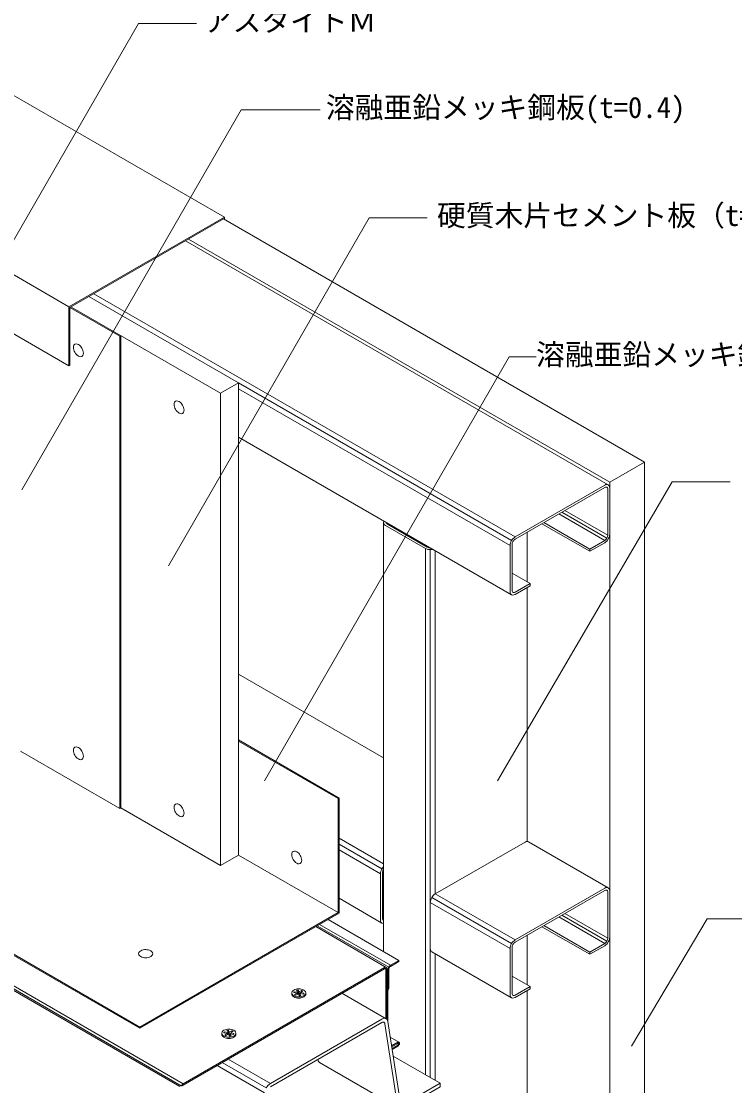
# Model space of a CAD drawing. Units: millimetres, scale not verified. Extents: x -2760 to 2760, y -1910 to 1910.
# Drawn here: x 949 to 1568, y -301 to 623 of the extents above; entities that cross this region are included whole.
import ezdxf
from ezdxf.enums import TextEntityAlignment as Align

# ---------------------------------------------------------------- set-up
doc = ezdxf.new("R2010")
doc.units = ezdxf.units.MM
doc.header["$LTSCALE"] = 7
for name, color, linetype, lineweight in [('0-4_MOJI', 7, 'Continuous', 18), ('0-6_dannnetu', 6, 'Continuous', 18), ('0-7_KANAMONO', 5, 'Continuous', 18), ('0-8_doubuti', 5, 'Continuous', 18), ('0-9_bo-do', 3, 'Continuous', 18), ('0-D_dekki2', 1, 'Continuous', 18)]:
    doc.layers.add(name, color=color, linetype=linetype, lineweight=lineweight)
doc.styles.add('ＭＳ ゴシック', font='')
doc.styles.get('ＭＳ ゴシック').set_extended_font_data('MS Gothic')

msp = doc.modelspace()

# ---------------------------------------------------------------- linework, layer by layer
at = {"layer": '0-4_MOJI'}
for points in [[(1100.888, 621.535), (1050.449, 621.535), (842.364, 261.12)], [(1208.165, 546.619), (1139.673, 546.619), (949.169, 216.656)], [(1301.233, 452.676), (1250.795, 452.676), (1076.316, 150.469)], [(1395.742, 331.931), (1372.379, 331.931), (1159.781, -36.299)], [(1564.292, 223.372), (1513.854, 223.372), (1362.25, -36.166)], [(1594.726, -155.923), (1544.288, -155.923), (1478.586, -266.673)]]:
    msp.add_lwpolyline(points, dxfattribs=at)
at = {"layer": '0-6_dannnetu'}
for p, q in [((1279.627, 180.047), (1279.627, 179.118)), ((1263.111, -141.346), (1262.307, -140.882))]:
    msp.add_line(p, q, dxfattribs=at)
at = {"layer": '0-7_KANAMONO'}
for p, q in [((1125.044, 453.369), (363.828, 892.858)), ((989.942, 375.368), (514.061, 650.118)), ((989.942, 324.368), (818.036, 423.618)), ((1034.109, 349.868), (990.808, 374.868)), ((1224.635, -51.132), (1137.166, -0.632)), ((1223.769, -51.632), (1137.166, -1.632)), ((1034.109, -60.132), (947.94, -10.382)), ((1051.43, -250.132), (792.055, -100.382)), ((1051.43, -251.132), (792.055, -101.382)), ((1223.769, -150.632), (1137.166, -100.632)), ((1265.46, -242.814), (1227.136, -220.687)), ((1164.959, -299.085), (1261.794, -243.178)), ((1261.794, -246.178), (1164.959, -302.085)), ((1275.406, -318.294), (1264.357, -247.21)), ((1266.921, -245.243), (1277.97, -316.326)), ((1312.536, -298.882), (1271.583, -275.237)), ((1159.832, -307.07), (1118.674, -283.308)), ((1161.285, -302.964), (1122.957, -280.835)), ((1164.959, -299.085), (1128.153, -277.835)), ((1276.867, -320.723), (1207.585, -280.723))]:
    msp.add_line(p, q, dxfattribs=at)
for points in [[(1125.044, 451.369), (1125.044, 453.369), (989.942, 375.368), (989.942, 324.368), (990.808, 324.868), (990.808, 374.868), (1124.178, 451.869)], [(1280.533, -317.358), (1312.536, -298.882), (1312.536, -301.882), (1280.533, -320.358)]]:
    msp.add_lwpolyline(points, dxfattribs=at)
for points in [[(1034.109, 349.868), (1034.975, 350.368), (1034.975, -59.632), (1034.109, -60.132)], [(1224.635, -51.132), (1224.635, -151.132), (1051.43, -251.132), (1051.43, -250.132), (1223.769, -150.632), (1223.769, -51.632)]]:
    msp.add_lwpolyline(points, close=True, dxfattribs=at)
for centre, radius, start, end in [((997.765, 340.38), 3.954, 152.1163, 181.7822), ((996.154, 341.202), 2.146, 88.6015, 151.3985), ((996.049, 339.359), 3.991, 58.35874, 87.74276), ((993.511, 335.303), 8.776, 28.75499, 58.14396), ((1002.584, 340.541), 8.776, 181.85604, 211.24501), ((1002.942, 340.37), 8.999, 209.12773, 237.77122), ((1000.132, 334.312), 2.146, 268.6015, 331.3985), ((993.481, 334.907), 8.999, 2.22878, 30.87227), ((998.484, 335.143), 3.991, 332.25724, 1.64126), ((1000.226, 336.118), 3.954, 238.2178, 267.8837), ((1085.234, 290.88), 3.954, 152.1163, 181.7822), ((1090.053, 291.041), 8.776, 181.85604, 211.24501), ((1083.623, 291.702), 2.146, 88.6015, 151.3985), ((1083.518, 289.859), 3.991, 58.35874, 87.74276), ((1080.98, 285.803), 8.776, 28.75499, 58.14396), ((1080.949, 285.407), 8.999, 2.22878, 30.87227), ((1090.411, 290.87), 8.999, 209.12773, 237.77122), ((1087.694, 286.618), 3.954, 238.2178, 267.8837), ((1087.601, 284.812), 2.146, 268.6015, 331.3985), ((1085.952, 285.643), 3.991, 332.25724, 1.64126), ((997.765, -9.62), 3.954, 152.1163, 181.7822), ((996.154, -8.798), 2.146, 88.6015, 151.3985), ((996.049, -10.641), 3.991, 58.35874, 87.74276), ((993.511, -14.697), 8.776, 28.75499, 58.14396), ((1002.584, -9.459), 8.776, 181.85604, 211.24501), ((1002.942, -9.63), 8.999, 209.12773, 237.77122), ((1000.226, -13.882), 3.954, 238.2178, 267.8837), ((1000.132, -15.688), 2.146, 268.6015, 331.3985), ((993.481, -15.093), 8.999, 2.22878, 30.87227), ((998.484, -14.857), 3.991, 332.25724, 1.64126), ((1085.234, -59.12), 3.954, 152.1163, 181.7822), ((1090.053, -58.959), 8.776, 181.85604, 211.24501), ((1083.623, -58.298), 2.146, 88.6015, 151.3985), ((1090.411, -59.13), 8.999, 209.12773, 237.77122), ((1083.518, -60.141), 3.991, 58.35874, 87.74276), ((1080.98, -64.197), 8.776, 28.75499, 58.14396), ((1080.949, -64.593), 8.999, 2.22878, 30.87227), ((1085.952, -64.357), 3.991, 332.25724, 1.64126), ((1087.694, -63.382), 3.954, 238.2178, 267.8837), ((1087.601, -65.188), 2.146, 268.6015, 331.3985), ((1187.425, -100.12), 3.954, 152.1163, 181.7822), ((1192.244, -99.959), 8.776, 181.85604, 211.24501), ((1185.814, -99.298), 2.146, 88.6015, 151.3985), ((1185.709, -101.141), 3.991, 58.35874, 87.74276), ((1183.171, -105.197), 8.776, 28.75499, 58.14396), ((1183.14, -105.593), 8.999, 2.22878, 30.87227), ((1192.602, -100.13), 8.999, 209.12773, 237.77122), ((1189.885, -104.382), 3.954, 238.2178, 267.8837), ((1189.792, -106.188), 2.146, 268.6015, 331.3985), ((1188.143, -105.357), 3.991, 332.25724, 1.64126), ((1054.166, -187.32), 3.962, 118.25032, 147.85117), ((1056.417, -191.515), 8.724, 88.66567, 118.23328), ((1056.76, -191.782), 8.989, 62.2127, 90.88835), ((1059.075, -187.32), 3.962, 32.14883, 61.74968), ((1052.643, -186.329), 2.146, 148.6015, 211.3985), ((1054.151, -185.355), 3.941, 212.0671, 241.83141), ((1056.417, -181.143), 8.724, 241.76672, 271.33433), ((1056.76, -180.877), 8.989, 269.11165, 297.7873), ((1059.09, -185.355), 3.941, 298.16859, 327.9329), ((1060.598, -186.329), 2.146, 328.6015, 31.3985), ((1264.354, -247.367), 4.91, 94.71433, 121.43538), ((1263.074, -248.272), 2.455, 94.71433, 121.43538), ((1262.977, -247.121), 1.3, 41.49299, 94.63557), ((1264.161, -245.065), 2.599, 41.49299, 94.63557), ((1262.507, -247.44), 1.865, 7.08174, 39.25552), ((1263.22, -245.702), 3.729, 7.08174, 39.25552), ((1209.837, -277.829), 3.742, 187.49507, 219.20009), ((1208.884, -278.472), 2.599, 221.49299, 240), ((1170.514, -308.027), 10.526, 121.84894, 151.25211)]:
    msp.add_arc(centre, radius, start, end, dxfattribs=at)
at = {"layer": '0-8_doubuti'}
for p, q in [((1458.492, 220.922), (1091.328, 432.904)), ((1377.488, 175.618), (1011.592, 386.868)), ((1374.426, 172.386), (1137.166, 309.368)), ((1373.158, 168.118), (1137.166, 304.368)), ((1374.426, 125.315), (1137.166, 262.297)), ((1455.43, 220.618), (1377.488, 175.618)), ((1377.488, 173.618), (1455.43, 218.618)), ((1458.029, 217.118), (1458.029, 177.118)), ((1459.761, 178.118), (1459.761, 218.118)), ((1455.43, 172.618), (1415.593, 195.618)), ((1457.268, 174.558), (1418.191, 197.118)), ((1458.029, 177.118), (1420.789, 198.618)), ((1263.111, 188.118), (1263.111, -184.346)), ((1299.546, 165.618), (1264.905, 185.618)), ((1266.637, 186.618), (1301.278, 166.618)), ((1442.44, 163.118), (1400.871, 187.118)), ((1402.603, 188.118), (1442.44, 165.118)), ((1387.942, 179.654), (1387.942, 136.583)), ((1373.158, 168.118), (1373.158, 128.118)), ((1374.89, 129.118), (1374.89, 169.118)), ((1299.546, 165.618), (1299.546, -291.382)), ((1303.876, 164.583), (1303.876, -293.882)), ((1308.206, 163.547), (1308.206, -134.382)), ((1390.479, 135.118), (1374.89, 144.118)), ((1387.942, 131.654), (1387.942, -88.8)), ((1263.111, -16.275), (1137.166, 56.439)), ((1263.111, -108.346), (1224.635, -86.132)), ((1261.843, -112.614), (1224.635, -91.132)), ((1386.148, -89.382), (1308.206, -134.382)), ((1458.492, -129.078), (1389.21, -89.078)), ((1260.575, -116.882), (1224.635, -96.132)), ((1260.575, -116.882), (1260.575, -156.882)), ((1262.307, -155.882), (1262.307, -115.882)), ((1455.43, -129.382), (1377.488, -174.382)), ((1261.843, -159.685), (1224.635, -138.203)), ((1374.426, -177.614), (1305.144, -137.614)), ((1377.488, -174.382), (1308.206, -134.382)), ((1377.488, -176.382), (1455.43, -131.382)), ((1458.029, -132.882), (1458.029, -172.882)), ((1459.761, -171.882), (1459.761, -131.882)), ((1373.158, -181.882), (1303.876, -141.882)), ((1303.876, -141.882), (1303.876, -181.882)), ((1455.43, -177.382), (1415.593, -154.382)), ((1457.268, -175.442), (1418.191, -152.882)), ((1458.029, -172.882), (1420.789, -151.382)), ((1442.44, -186.882), (1400.871, -162.882)), ((1402.603, -161.882), (1442.44, -184.882)), ((1387.942, -170.346), (1387.942, -213.417)), ((1374.426, -224.685), (1305.144, -184.685)), ((1373.158, -181.882), (1373.158, -221.882)), ((1374.89, -220.882), (1374.89, -180.882)), ((1308.206, -186.453), (1308.206, -296.382)), ((1390.479, -214.882), (1374.89, -205.882)), ((1387.942, -218.346), (1387.942, -638.8))]:
    msp.add_line(p, q, dxfattribs=at)
for points in [[(1455.43, 172.618), (1442.44, 165.118), (1442.44, 163.118), (1455.43, 170.618)], [(1377.488, 125.618), (1390.479, 133.118), (1390.479, 135.118), (1377.488, 127.618)], [(1455.43, -177.382), (1442.44, -184.882), (1442.44, -186.882), (1455.43, -179.382)], [(1377.488, -224.382), (1390.479, -216.882), (1390.479, -214.882), (1377.488, -222.382)]]:
    msp.add_lwpolyline(points, dxfattribs=at)
for centre, radius, start, end in [((1457.522, 217.228), 3.984, 92.23079, 121.66772), ((1456.685, 216.584), 2.39, 92.23079, 121.66772), ((1456.624, 217.685), 1.288, 28.6015, 91.3985), ((1457.419, 219.063), 2.146, 28.6015, 91.3985), ((1455.657, 217.192), 2.373, 358.22286, 27.87864), ((1455.807, 218.241), 3.955, 358.22286, 27.87864), ((1265.257, 188.118), 2.146, 148.6015, 211.3985), ((1266.775, 187.133), 3.955, 145.80541, 147.87864), ((1266.796, 189.125), 3.984, 212.23079, 241.66772), ((1266.848, 188.118), 1.288, 177.78795, 211.3985), ((1267.771, 188.722), 2.39, 212.23079, 241.66772), ((1452.649, 177.324), 5.384, 329.08478, 357.81417), ((1450.794, 178.461), 8.973, 329.08478, 357.81417), ((1303.79, 171.381), 5.385, 242.18938, 270.91166), ((1382.127, 167.776), 8.975, 149.08834, 177.81062), ((1382.268, 168.024), 8.973, 122.18583, 150.91522), ((1380.271, 168.913), 5.385, 149.08834, 177.81062), ((1380.356, 169.062), 5.384, 122.18583, 150.91522), ((1450.649, 178.214), 8.975, 302.18938, 330.91166), ((1452.562, 177.176), 5.385, 302.18938, 330.91166), ((1303.733, 173.557), 8.975, 242.18938, 270.91166), ((1303.962, 171.38), 5.384, 269.08478, 270.02378), ((1304.019, 173.555), 8.973, 269.08478, 282.89877), ((1377.14, 128.002), 3.984, 178.33228, 207.76921), ((1375.499, 127.174), 2.146, 208.6015, 271.3985), ((1377.28, 129.049), 2.39, 178.33228, 207.76921), ((1376.295, 128.551), 1.288, 208.6015, 271.3985), ((1375.405, 128.981), 3.955, 272.12136, 301.77714), ((1376.238, 129.636), 2.373, 272.12136, 301.77714), ((1388.24, -92.772), 3.984, 92.23079, 121.66772), ((1388.137, -90.937), 2.146, 60, 91.3985), ((1269.684, -116.976), 8.973, 137.10123, 150.91522), ((1269.543, -117.224), 8.975, 149.08834, 177.81062), ((1267.688, -116.087), 5.385, 149.08834, 177.81062), ((1267.773, -115.938), 5.384, 149.97622, 150.91522), ((1457.522, -132.772), 3.984, 92.23079, 121.66772), ((1457.419, -130.937), 2.146, 28.6015, 91.3985), ((1312.845, -142.224), 8.975, 149.08834, 177.81062), ((1312.986, -141.976), 8.973, 122.18583, 150.91522), ((1456.685, -133.416), 2.39, 92.23079, 121.66772), ((1456.624, -132.315), 1.288, 28.6015, 91.3985), ((1455.657, -132.808), 2.373, 358.22286, 27.87864), ((1455.807, -131.759), 3.955, 358.22286, 27.87864), ((1264.557, -156.998), 3.984, 178.33228, 207.76921), ((1264.696, -155.951), 2.39, 178.33228, 207.76921), ((1263.712, -156.449), 1.288, 208.6015, 242.21205), ((1262.916, -157.826), 2.146, 208.6015, 271.3985), ((1262.822, -156.019), 3.955, 272.12136, 274.19459), ((1382.268, -181.976), 8.973, 122.18583, 150.91522), ((1452.562, -172.824), 5.385, 302.18938, 330.91166), ((1452.649, -172.676), 5.384, 329.08478, 357.81417), ((1450.794, -171.539), 8.973, 329.08478, 357.81417), ((1307.858, -181.998), 3.984, 178.33228, 207.76921), ((1306.217, -182.826), 2.146, 208.6015, 240), ((1382.127, -182.224), 8.975, 149.08834, 177.81062), ((1380.271, -181.087), 5.385, 149.08834, 177.81062), ((1380.356, -180.938), 5.384, 122.18583, 150.91522), ((1450.649, -171.786), 8.975, 302.18938, 330.91166), ((1377.28, -220.951), 2.39, 178.33228, 207.76921), ((1377.14, -221.998), 3.984, 178.33228, 207.76921), ((1375.499, -222.826), 2.146, 208.6015, 271.3985), ((1376.295, -221.449), 1.288, 208.6015, 271.3985), ((1375.405, -221.019), 3.955, 272.12136, 301.77714), ((1376.238, -220.364), 2.373, 272.12136, 301.77714)]:
    msp.add_arc(centre, radius, start, end, dxfattribs=at)
at = {"layer": '0-9_bo-do'}
for p, q in [((1459.763, 223.119), (1093.867, 434.369)), ((1137.166, 309.368), (1007.262, 384.368)), ((1121.578, 300.368), (991.674, 375.368)), ((1121.578, -109.632), (1034.975, -59.632))]:
    msp.add_line(p, q, dxfattribs=at)
for points in [[(1490.073, -1319.882), (1490.073, 240.619), (1124.178, 451.869)], [(1459.763, -1319.882), (1459.763, 223.119), (1490.073, 240.619)]]:
    msp.add_lwpolyline(points, dxfattribs=at)
msp.add_lwpolyline([(1121.578, 300.368), (1137.166, 309.368), (1137.166, -100.632), (1121.578, -109.632)], close=True, dxfattribs=at)
at = {"layer": '0-D_dekki2'}
for p, q in [((1086.303, -301.73), (765.672, -116.614)), ((1087.571, -300.998), (766.94, -115.882)), ((1089.102, -299.382), (769.105, -114.632)), ((1276.596, -192.132), (1215.108, -156.632)), ((1265.57, -198.23), (1204.314, -162.864)), ((1267.704, -197.998), (1205.582, -162.132)), ((1269.235, -196.382), (1207.747, -160.882)), ((1089.102, -299.382), (1264.039, -198.382)), ((1264.039, -199.382), (1089.102, -300.382)), ((1265.338, -242.747), (1265.338, -200.132)), ((1267.07, -200.132), (1266.204, -199.632)), ((1266.204, -199.632), (1266.204, -243.466)), ((1183.437, -220.382), (1183.437, -221.382)), ((1185.549, -219.333), (1185.549, -220.189)), ((1188.054, -220.576), (1188.157, -221.867)), ((1188.548, -219.797), (1188.548, -221.641)), ((1189.123, -217.841), (1189.123, -221.309)), ((1189.898, -219.512), (1189.898, -222.706)), ((1190.573, -220.966), (1190.573, -222.771)), ((1191.067, -220.187), (1191.067, -221.043)), ((1192.026, -218.283), (1192.026, -219.633)), ((1195.684, -220.382), (1195.684, -221.382)), ((1267.07, -216.632), (1266.204, -216.132)), ((1122.815, -255.382), (1122.815, -256.382)), ((1124.928, -254.333), (1124.928, -255.189)), ((1127.432, -255.576), (1127.535, -256.867)), ((1127.926, -254.797), (1127.926, -256.641)), ((1128.501, -252.841), (1128.501, -256.309)), ((1129.276, -254.512), (1129.276, -257.706)), ((1129.951, -255.966), (1129.951, -257.771)), ((1130.446, -255.187), (1130.446, -256.043)), ((1131.405, -253.283), (1131.405, -254.633)), ((1135.063, -255.382), (1135.063, -256.382)), ((1276.657, -263.109), (1269.012, -258.695)), ((1270.198, -266.326), (1275.585, -263.215)), ((1275.585, -264.215), (1270.34, -267.243)), ((1270.554, -268.62), (1275.585, -265.715)), ((1275.585, -266.715), (1270.697, -269.537))]:
    msp.add_line(p, q, dxfattribs=at)
for points in [[(1269.235, -196.382), (1276.596, -192.132), (1276.596, -193.132), (1269.235, -197.382)], [(1266.204, -243.466), (1266.204, -218.864), (1267.07, -216.632), (1267.07, -200.132)], [(1267.936, -199.632), (1267.936, -216.4), (1267.07, -218.632), (1267.07, -246.203)], [(1185.912, -221.813), (1188.054, -220.576), (1185.172, -220.131)], [(1185.549, -219.333), (1188.548, -219.797), (1187.742, -218.061)], [(1189.997, -222.919), (1189.223, -221.251), (1187.09, -222.483)], [(1189.123, -217.841), (1189.898, -219.512), (1192.026, -218.283)], [(1193.573, -221.43), (1190.573, -220.966), (1191.376, -222.697)], [(1193.209, -218.95), (1191.067, -220.187), (1193.949, -220.633)], [(1125.29, -256.813), (1127.432, -255.576), (1124.55, -255.131)], [(1124.928, -254.333), (1127.926, -254.797), (1127.121, -253.061)], [(1129.375, -257.919), (1128.601, -256.251), (1126.468, -257.483)], [(1128.501, -252.841), (1129.276, -254.512), (1131.405, -253.283)], [(1132.951, -256.43), (1129.951, -255.966), (1130.754, -257.697)], [(1132.588, -253.95), (1130.446, -255.187), (1133.327, -255.633)]]:
    msp.add_lwpolyline(points, dxfattribs=at)
for centre, radius, start, end in [((1265.074, -200.041), 1.955, 91.94713, 121.95137), ((1264.66, -200.377), 1.173, 91.94713, 121.95137), ((1264.636, -199.848), 0.644, 28.6015, 91.3985), ((1265.033, -199.159), 1.073, 28.6015, 91.3985), ((1264.145, -200.096), 1.194, 358.31417, 27.78733), ((1264.215, -199.573), 1.99, 358.31417, 27.78733), ((1271.553, -200.303), 4.486, 149.08313, 177.81583), ((1271.624, -200.178), 4.486, 122.18417, 150.91687), ((1270.626, -199.734), 2.692, 149.08313, 177.81583), ((1270.669, -199.66), 2.692, 122.18417, 150.91687), ((1185.583, -220.382), 2.146, 148.6015, 211.3985), ((1185.583, -221.382), 2.146, 180, 211.3985), ((1187.106, -221.372), 3.962, 118.25032, 147.85117), ((1187.091, -219.407), 3.941, 212.0671, 241.83141), ((1186.697, -220.382), 1.545, 148.6015, 170.65176), ((1189.358, -225.568), 8.724, 88.66567, 118.23328), ((1187.793, -221.095), 2.853, 141.8679, 147.85117), ((1187.783, -219.68), 2.838, 228.74859, 241.83141), ((1189.414, -224.116), 6.281, 92.66075, 105.43727), ((1189.7, -225.834), 8.989, 62.2127, 90.88835), ((1189.661, -224.308), 6.472, 62.2127, 68.5635), ((1191.328, -221.095), 2.853, 48.74215, 61.74968), ((1191.339, -219.68), 2.838, 321.9208, 327.9329), ((1192.425, -220.382), 1.545, 328.6015, 350.65176), ((1192.015, -221.372), 3.962, 32.14883, 61.74968), ((1192.03, -219.407), 3.941, 298.16859, 327.9329), ((1193.538, -220.382), 2.146, 328.6015, 31.3985), ((1193.538, -221.382), 2.146, 328.6015, 360), ((1187.091, -220.407), 3.941, 212.0671, 241.83141), ((1189.358, -215.196), 8.724, 241.76672, 271.33433), ((1189.358, -216.196), 8.724, 241.76672, 271.33433), ((1189.414, -216.648), 6.281, 241.76672, 248.28164), ((1189.7, -214.929), 8.989, 269.11165, 297.7873), ((1189.7, -215.929), 8.989, 269.11165, 297.7873), ((1189.661, -216.456), 6.472, 272.97723, 285.36747), ((1192.03, -220.407), 3.941, 298.16859, 327.9329), ((1124.961, -255.382), 2.146, 148.6015, 211.3985), ((1124.961, -256.382), 2.146, 180, 211.3985), ((1126.484, -256.372), 3.962, 118.25032, 147.85117), ((1126.469, -254.407), 3.941, 212.0671, 241.83141), ((1126.469, -255.407), 3.941, 212.0671, 241.83141), ((1126.075, -255.382), 1.545, 148.6015, 170.65176), ((1128.736, -260.568), 8.724, 88.66567, 118.23328), ((1128.736, -250.196), 8.724, 241.76672, 271.33433), ((1127.172, -256.095), 2.853, 141.8679, 147.85117), ((1127.161, -254.68), 2.838, 228.74859, 241.83141), ((1128.793, -251.648), 6.281, 241.76672, 248.28164), ((1128.793, -259.116), 6.281, 92.66075, 105.43727), ((1129.078, -260.834), 8.989, 62.2127, 90.88835), ((1129.078, -249.929), 8.989, 269.11165, 297.7873), ((1129.039, -251.456), 6.472, 272.97723, 285.36747), ((1129.039, -259.308), 6.472, 62.2127, 68.5635), ((1130.706, -256.095), 2.853, 48.74215, 61.74968), ((1130.717, -254.68), 2.838, 321.9208, 327.9329), ((1131.803, -255.382), 1.545, 328.6015, 350.65176), ((1131.394, -256.372), 3.962, 32.14883, 61.74968), ((1131.409, -254.407), 3.941, 298.16859, 327.9329), ((1131.409, -255.407), 3.941, 298.16859, 327.9329), ((1132.917, -255.382), 2.146, 328.6015, 31.3985), ((1132.917, -256.382), 2.146, 328.6015, 0), ((1128.736, -251.196), 8.724, 241.76672, 271.33433), ((1129.078, -250.929), 8.989, 269.11165, 297.7873), ((1275.897, -264.717), 0.591, 92.05498, 121.84352), ((1274.848, -264.557), 1.373, 302.47692, 330.62413), ((1273.865, -264.012), 3.204, 302.47692, 330.62413), ((1276.313, -264.386), 1.378, 92.05498, 121.84352), ((1275.884, -264.449), 0.322, 28.6015, 91.3985), ((1274.898, -264.541), 1.338, 328.99669, 357.90226), ((1275.627, -264.575), 0.608, 358.58582, 27.51567), ((1276.281, -263.76), 0.751, 28.6015, 91.3985), ((1273.981, -263.976), 3.122, 328.99669, 357.90226), ((1275.683, -264.055), 1.418, 358.58582, 27.51567), ((1091.491, -303.178), 4.486, 122.18417, 150.91687), ((1090.535, -302.66), 2.692, 122.18417, 150.91687)]:
    msp.add_arc(centre, radius, start, end, dxfattribs=at)

# ---------------------------------------------------------------- texts
at = {"layer": '0-4_MOJI', "style": 'ＭＳ ゴシック'}
for s, p in [('アスタイトＭ', (1107.076, 609.035)), ('溶融亜鉛メッキ鋼板(t=0.4)', (1213.136, 534.002)), ('硬質木片セメント板（t=18）', (1309.693, 440.184)), ('溶融亜鉛メッキ鋼板(t=1.0)', (1395.742, 319.431))]:
    msp.add_text(s, height=18.33, dxfattribs=at).set_placement(p, align=Align.BOTTOM_LEFT)

doc.saveas('drawing.dxf')
